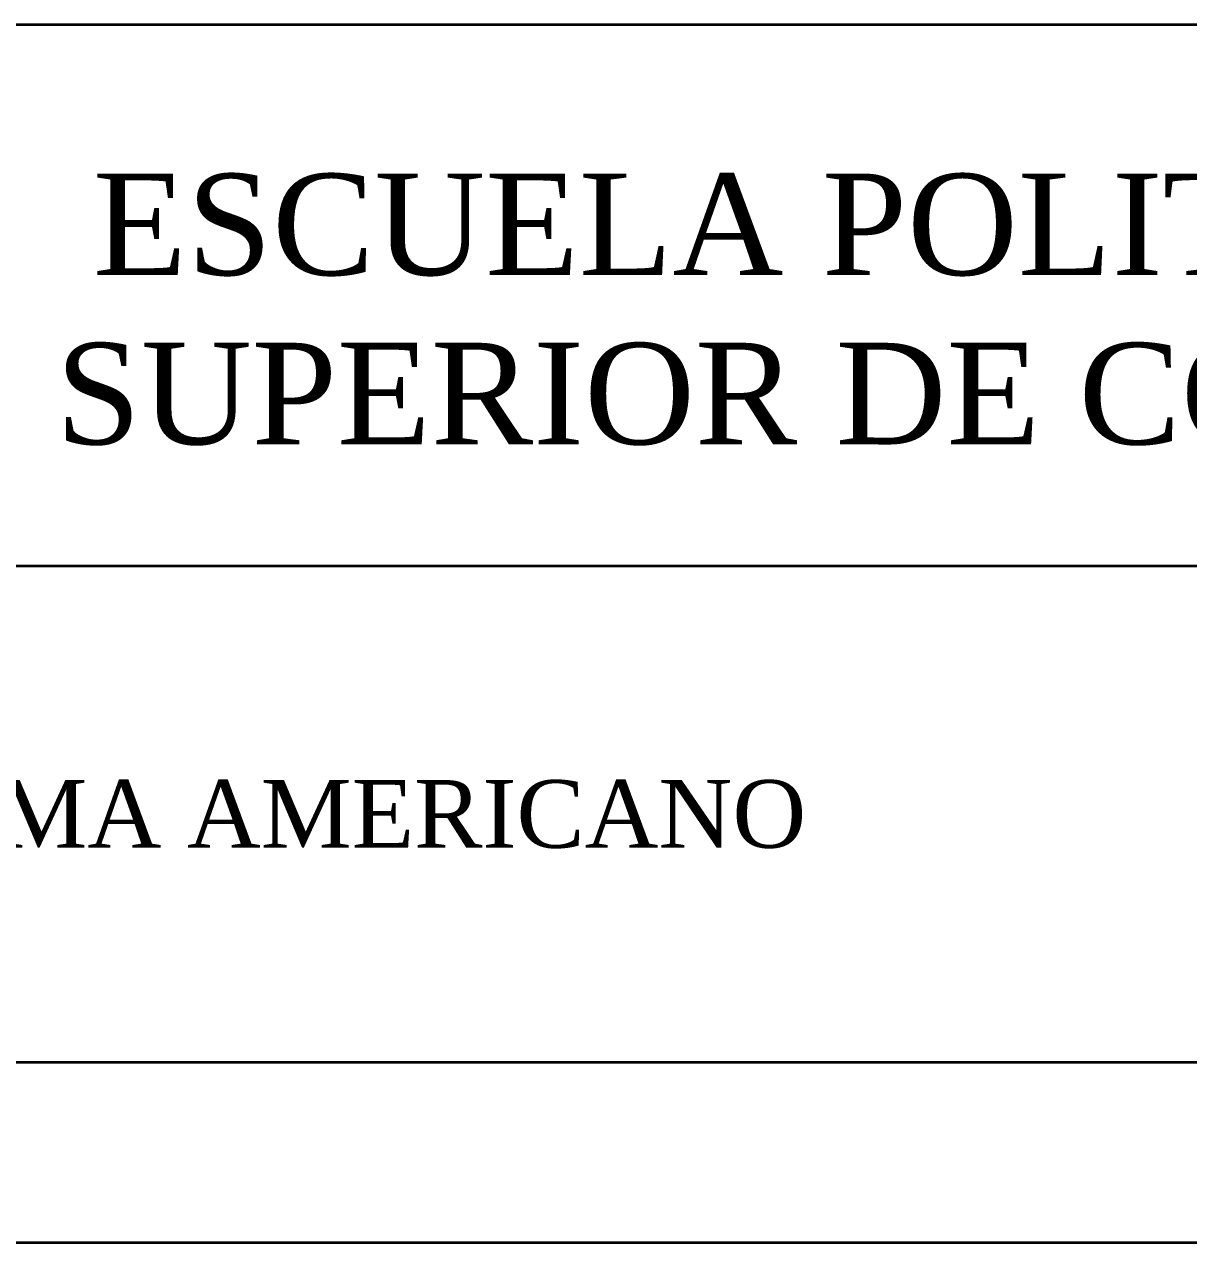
# Paper-space layout 'A4 vertical' of a CAD drawing. Header units: millimetres. Extents: x 0 to 200, y 0 to 292.
# Drawn here: x 96.8 to 148.4, y 5 to 59 of the extents above; entities that cross this region are included whole.
import ezdxf
from ezdxf.enums import TextEntityAlignment as Align

# ---------------------------------------------------------------- set-up
doc = ezdxf.new("R2010")
doc.units = ezdxf.units.MM
doc.layers.add('Cajetin y formato', color=7, linetype='Continuous', lineweight=35)
doc.layers.add('Textos y leyendas', color=1, linetype='Continuous', lineweight=15)
doc.styles.add('e1', font='times.ttf')

# ---------------------------------------------------------------- blocks, each defined once
blk = doc.blocks.new('Formato A4')
at = {"layer": 'Cajetin y formato'}
for p, q in [((15, 59), (200, 59)), ((15, 35), (200, 35)), ((15, 13), (200, 13))]:
    blk.add_line(p, q, dxfattribs=at)
blk.add_lwpolyline([(15, 59), (15, 5), (200, 5), (200, 59)], dxfattribs=at)
at = {"layer": 'Textos y leyendas', "style": 'e1'}
blk.add_text('ESCUELA POLITÉCNICA', height=4.5, dxfattribs=at).set_placement((99.883, 47.887))
blk.add_text('SUPERIOR DE CÓRDOBA', height=4.5, dxfattribs=at).set_placement((137.5, 40.387), align=Align.CENTER)
blk.add_text('SISTEMA AMERICANO', height=3, dxfattribs=at).set_placement((107.5, 24), align=Align.MIDDLE)

psp = doc.layouts.new('A4 vertical')

# ---------------------------------------------------------------- block references
psp.add_blockref('Formato A4', (0, 0))

doc.saveas('drawing.dxf')
